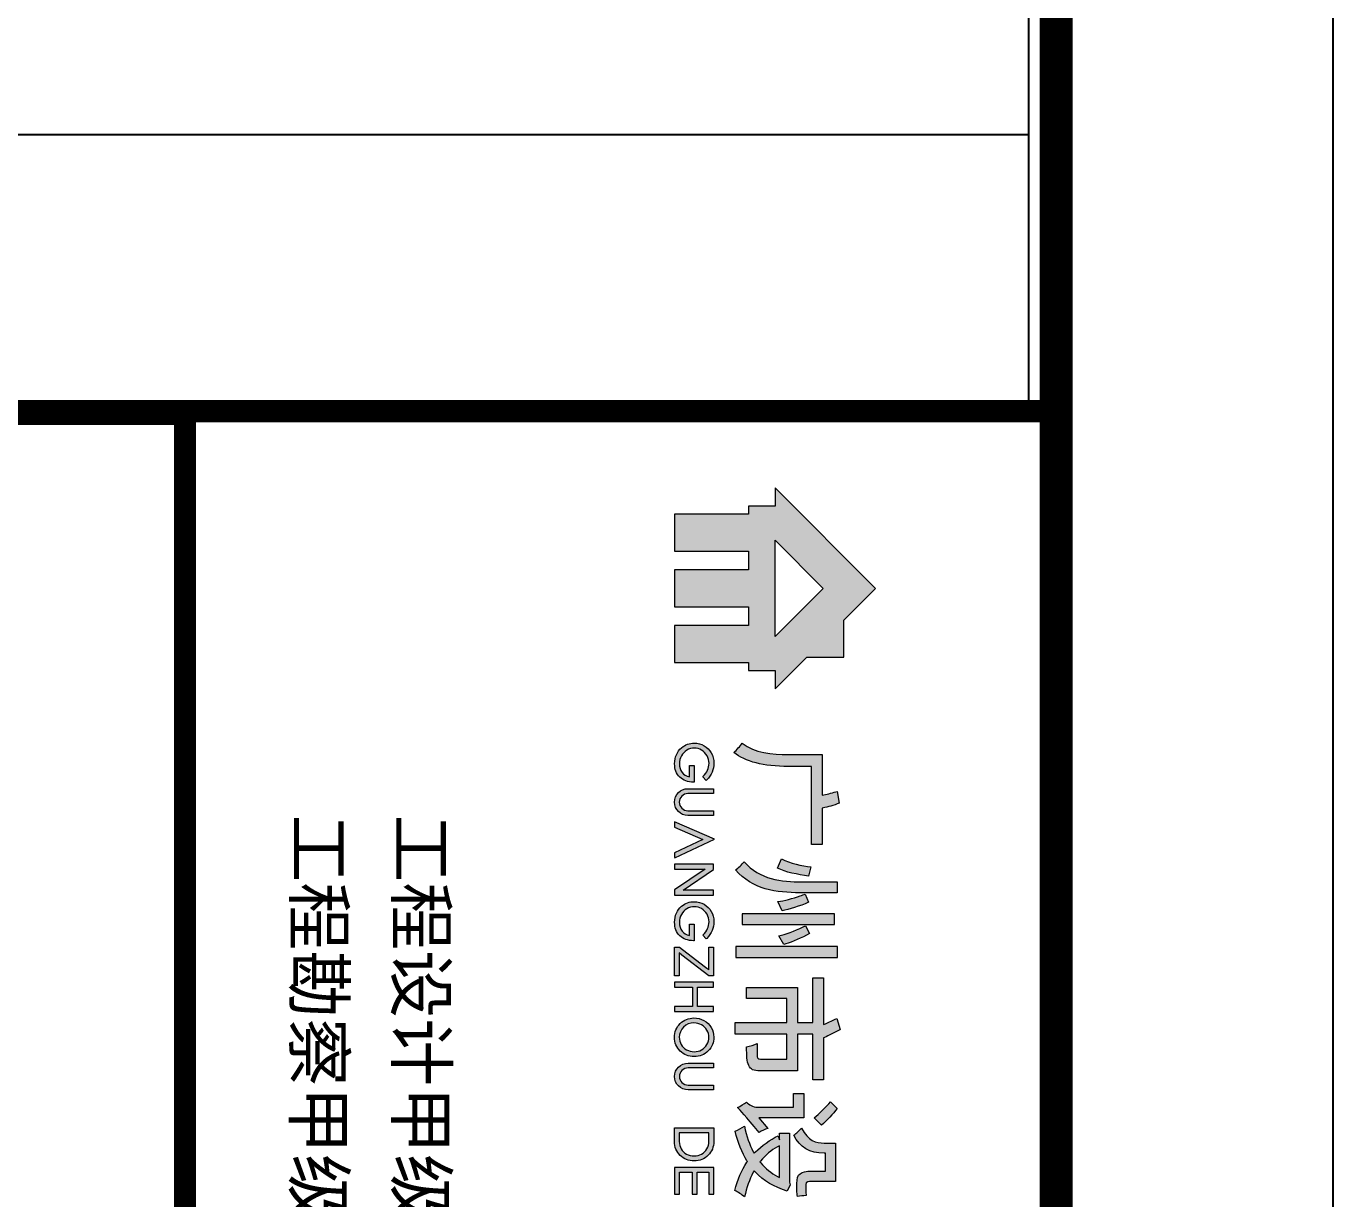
# Model space of a CAD drawing. Header units: millimetres. Extents: x 12351878 to 12381578, y 696206 to 738256.
# Drawn here: x 12379216 to 12381578, y 698533 to 700652 of the extents above; entities that cross this region are included whole.
import ezdxf

# ---------------------------------------------------------------- set-up
doc = ezdxf.new("R2010")
doc.units = ezdxf.units.MM
doc.header["$LTSCALE"] = 1000
for name, color, linetype in [('_U+56FE_U+5C42 1', 7, 'Continuous'), ('A-ANNO-TTLB', 7, 'Continuous'), ('TITEXT', 7, 'Continuous'), ('TITLIN', 7, 'Continuous'), ('图框层', 3, 'Continuous')]:
    doc.layers.add(name, color=color, linetype=linetype)
doc.styles.add('TITXV', font='', dxfattribs={"width": 0.7})
doc.styles.get('TITXV').set_extended_font_data('SimSun')

# ---------------------------------------------------------------- blocks, each defined once
blk = doc.blocks.new('asdgfdfssh')
blk.add_line((0, 500), (9550, 500))
blk.add_lwpolyline([(0, 37050), (9550, 37050), (9550, 0), (0, 0)], close=True)
blk = doc.blocks.new('asdfgafglogo2021h')
at = {"layer": '_U+56FE_U+5C42 1', "true_color": 0xd7000f}
h = blk.add_hatch(color=12, dxfattribs=at)
h.paths.add_polyline_path([(393429.7, -17635.6), (393496.6, -17635.6), (393381.8, -17520.8), (393381.8, -17386.9), (393247.9, -17386.9), (393133.1, -17272.1), (392769.5, -17635.6), (392836.5, -17635.6), (392836.5, -17731.3), (392865.2, -17731.3), (392865.2, -17999.2), (392999.2, -17999.2), (392999.2, -17731.3), (393066.1, -17731.3), (393066.1, -17999.2), (393200.1, -17999.2), (393200.1, -17731.3), (393267, -17731.3), (393267, -17999.2), (393401, -17999.2), (393401, -17731.3), (393429.7, -17731.3)])
h.paths.add_polyline_path([(393307.2, -17635.6), (392959, -17635.6), (393133.1, -17461.5)])
at = {"layer": '_U+56FE_U+5C42 1'}
h = blk.add_hatch(color=256, dxfattribs=at)
h.dxf.hatch_style = 2
edge = h.paths.add_edge_path()
edge.add_spline(control_points=[(393726.1, -17784.3), (393717.4, -17774.6), (393702.8, -17761.5), (393692.5, -17754.1), (393728.3, -17709.1), (393733.3, -17647.1), (393733.3, -17586.6), (393733.3, -17586.6), (393733.3, -17464.7), (393733.3, -17464.7), (393733.3, -17464.7), (393881, -17464.7), (393881, -17464.7), (393881, -17464.7), (393879.7, -17459), (393879.7, -17459), (393876.3, -17443.3), (393871.5, -17425.6), (393866.8, -17410.7), (393866.8, -17410.7), (393909.8, -17403.2), (393909.8, -17403.2), (393917.1, -17422.6), (393923.4, -17446.2), (393926.8, -17461), (393926.8, -17461), (393927.7, -17464.7), (393927.7, -17464.7), (393927.7, -17464.7), (394058.3, -17464.7), (394058.3, -17464.7), (394058.3, -17464.7), (394058.3, -17503.3), (394058.3, -17503.3), (394058.3, -17503.3), (393776.9, -17503.3), (393776.9, -17503.3), (393776.9, -17503.3), (393776.9, -17587.5), (393776.9, -17587.5), (393776.9, -17677.3), (393759.8, -17743.4), (393726.1, -17784.3)], knot_values=[0, 0, 0, 0, 1, 1, 1, 2, 2, 2, 3, 3, 3, 4, 4, 4, 5, 5, 5, 6, 6, 6, 7, 7, 7, 8, 8, 8, 9, 9, 9, 10, 10, 10, 11, 11, 11, 12, 12, 12, 13, 13, 13, 14, 14, 14, 14], degree=3, periodic=0)
h = blk.add_hatch(color=256, dxfattribs=at)
h.dxf.hatch_style = 2
edge = h.paths.add_edge_path()
edge.add_spline(control_points=[(394233.7, -17411.3), (394233.7, -17411.3), (394194.3, -17411.3), (394194.3, -17411.3), (394194.3, -17411.3), (394194.3, -17537.4), (394194.3, -17537.4), (394194.3, -17613.2), (394185.3, -17690.9), (394121.6, -17747.1), (394131.1, -17755.4), (394143.2, -17768.1), (394150.8, -17778.7), (394221.8, -17717), (394232.9, -17630.4), (394233.6, -17545.3), (394233.6, -17545.3), (394233.7, -17411.3), (394233.7, -17411.3)], knot_values=[0, 0, 0, 0, 1, 1, 1, 2, 2, 2, 3, 3, 3, 4, 4, 4, 5, 5, 5, 6, 6, 6, 6], degree=3, periodic=0)
h = blk.add_hatch(color=256, dxfattribs=at)
h.dxf.hatch_style = 2
h.paths.add_polyline_path([(394347.9, -17521.8), (394347.9, -17520), (394347.9, -17520), (394347.9, -17420.4), (394309.3, -17420.4), (394309.3, -17754.1), (394347.9, -17754.1)])
h = blk.add_hatch(color=256, dxfattribs=at)
h.dxf.hatch_style = 2
h.paths.add_polyline_path([(394427.7, -17409.6), (394427.7, -17776.8), (394467.5, -17776.8), (394467.5, -17409.6)])
h = blk.add_hatch(color=256, dxfattribs=at)
h.dxf.hatch_style = 2
edge = h.paths.add_edge_path()
edge.add_spline(control_points=[(394702, -17779.3), (394702, -17779.3), (394702, -17593.1), (394702, -17593.1), (394702, -17593.1), (394616, -17593.1), (394616, -17593.1), (394616, -17593.1), (394616, -17738.3), (394616, -17738.3), (394616, -17738.3), (394575.8, -17738.3), (394575.8, -17738.3), (394575.8, -17738.3), (394575.8, -17554.5), (394575.8, -17554.5), (394575.8, -17554.5), (394702, -17554.5), (394702, -17554.5), (394702, -17554.5), (394702, -17498.8), (394702, -17498.8), (394702, -17498.8), (394541, -17498.8), (394541, -17498.8), (394541, -17498.8), (394541, -17460.1), (394541, -17460.1), (394541, -17460.1), (394709.3, -17460.1), (394709.3, -17460.1), (394709.3, -17460.1), (394706.6, -17453.6), (394706.6, -17453.6), (394701.1, -17440.4), (394694.3, -17425.5), (394687.8, -17412.8), (394687.8, -17412.8), (394727.7, -17400.2), (394727.7, -17400.2), (394727.7, -17400.2), (394728.2, -17401.2), (394728.2, -17401.2), (394738, -17419.3), (394750.2, -17441.7), (394756.7, -17457.3), (394756.7, -17457.3), (394757.9, -17460.1), (394757.9, -17460.1), (394757.9, -17460.1), (394909, -17460.1), (394909, -17460.1), (394909, -17460.1), (394909, -17498.8), (394909, -17498.8), (394909, -17498.8), (394743.9, -17498.8), (394743.9, -17498.8), (394743.9, -17498.8), (394743.9, -17554.5), (394743.9, -17554.5), (394743.9, -17554.5), (394877.1, -17554.5), (394877.1, -17554.5), (394877.1, -17554.5), (394877.1, -17689.3), (394877.1, -17689.3), (394877.1, -17713.5), (394872, -17724.3), (394857.7, -17730.5), (394842.5, -17737.5), (394821.1, -17738.3), (394790.7, -17738.3), (394788.3, -17725.9), (394783, -17711.1), (394777.9, -17699.8), (394788.7, -17700.2), (394799.7, -17700.4), (394808.2, -17700.4), (394814.5, -17700.4), (394819.4, -17700.3), (394821.8, -17700.2), (394821.8, -17700.2), (394821.8, -17700.2), (394821.8, -17700.2), (394827.9, -17700.2), (394835.2, -17698.8), (394835.2, -17688.4), (394835.2, -17688.4), (394835.2, -17593.1), (394835.2, -17593.1), (394835.2, -17593.1), (394743.9, -17593.1), (394743.9, -17593.1), (394743.9, -17593.1), (394743.9, -17779.3), (394743.9, -17779.3), (394743.9, -17779.3), (394702, -17779.3), (394702, -17779.3)], knot_values=[0, 0, 0, 0, 1, 1, 1, 2, 2, 2, 3, 3, 3, 4, 4, 4, 5, 5, 5, 6, 6, 6, 7, 7, 7, 8, 8, 8, 9, 9, 9, 10, 10, 10, 11, 11, 11, 12, 12, 12, 13, 13, 13, 14, 14, 14, 15, 15, 15, 16, 16, 16, 17, 17, 17, 18, 18, 18, 19, 19, 19, 20, 20, 20, 21, 21, 21, 22, 22, 22, 23, 23, 23, 24, 24, 24, 25, 25, 25, 26, 26, 26, 27, 27, 27, 28, 28, 28, 29, 29, 29, 30, 30, 30, 31, 31, 31, 32, 32, 32, 33, 33, 33, 33], degree=3, periodic=0)
h = blk.add_hatch(color=256, dxfattribs=at)
h.dxf.hatch_style = 2
edge = h.paths.add_edge_path()
edge.add_spline(control_points=[(395309.2, -17781), (395269.4, -17771), (395236.2, -17756.7), (395207.6, -17737.1), (395207.6, -17737.1), (395205.1, -17735.4), (395205.1, -17735.4), (395205.1, -17735.4), (395202.5, -17737), (395202.5, -17737), (395172.8, -17755.2), (395137.4, -17769.2), (395094.5, -17779.7), (395090.5, -17769.6), (395083.8, -17756.1), (395077.2, -17745.9), (395113.3, -17738.7), (395143.4, -17728.3), (395169.2, -17714.1), (395169.2, -17714.1), (395174.7, -17711.1), (395174.7, -17711.1), (395174.7, -17711.1), (395170.2, -17706.6), (395170.2, -17706.6), (395148.3, -17684.7), (395125.3, -17651.4), (395111.5, -17624.4), (395111.5, -17624.4), (395126.8, -17619.6), (395126.8, -17619.6), (395126.8, -17619.6), (395101.7, -17619.6), (395101.7, -17619.6), (395101.7, -17619.6), (395101.7, -17583.1), (395101.7, -17583.1), (395101.7, -17583.1), (395279.1, -17583.1), (395279.1, -17583.1), (395279.1, -17583.1), (395288.5, -17580.9), (395288.5, -17580.9), (395288.5, -17580.9), (395311.5, -17592), (395311.5, -17592), (395297.4, -17638.6), (395274.2, -17677.1), (395242.8, -17706.5), (395242.8, -17706.5), (395238, -17711), (395238, -17711), (395238, -17711), (395243.7, -17714.1), (395243.7, -17714.1), (395269.7, -17728), (395299, -17738.4), (395332.9, -17745.6), (395324.2, -17755.8), (395314.9, -17769.6), (395309.2, -17781)], knot_values=[0, 0, 0, 0, 1, 1, 1, 2, 2, 2, 3, 3, 3, 4, 4, 4, 5, 5, 5, 6, 6, 6, 7, 7, 7, 8, 8, 8, 9, 9, 9, 10, 10, 10, 11, 11, 11, 12, 12, 12, 13, 13, 13, 14, 14, 14, 15, 15, 15, 16, 16, 16, 17, 17, 17, 18, 18, 18, 19, 19, 19, 20, 20, 20, 20], degree=3, periodic=0)
edge = h.paths.add_edge_path()
edge.add_spline(control_points=[(395151.6, -17626.5), (395163.6, -17648.9), (395181.5, -17670.1), (395203.3, -17687.6), (395203.3, -17687.6), (395206.3, -17690), (395206.3, -17690), (395206.3, -17690), (395209.3, -17687.5), (395209.3, -17687.5), (395229.9, -17670), (395246.5, -17649.4), (395258.8, -17626.5), (395258.8, -17626.5), (395262.5, -17619.6), (395262.5, -17619.6), (395262.5, -17619.6), (395147.9, -17619.6), (395147.9, -17619.6), (395147.9, -17619.6), (395151.6, -17626.5), (395151.6, -17626.5)], knot_values=[0, 0, 0, 0, 1, 1, 1, 2, 2, 2, 3, 3, 3, 4, 4, 4, 5, 5, 5, 6, 6, 6, 7, 7, 7, 7], degree=3, periodic=0)
edge = h.paths.add_edge_path()
edge.add_spline(control_points=[(395009.5, -17771.3), (395004.7, -17760.9), (394996.6, -17747.9), (394989.8, -17739.2), (394999.5, -17730.6), (395008.6, -17716.1), (395008.6, -17698), (395008.6, -17698), (395008.6, -17569.1), (395008.6, -17569.1), (395008.6, -17569.1), (394959.3, -17569.1), (394959.3, -17569.1), (394959.3, -17569.1), (394959.3, -17531.3), (394959.3, -17531.3), (394959.3, -17531.3), (395046.8, -17531.3), (395046.8, -17531.3), (395046.8, -17531.3), (395046.8, -17693.6), (395046.8, -17693.6), (395046.8, -17693.6), (395084.8, -17661.3), (395084.8, -17661.3), (395088.6, -17671.8), (395094.3, -17684.5), (395099.5, -17692.9), (395039.1, -17744.1), (395019, -17761.2), (395009.5, -17771.3)], knot_values=[0, 0, 0, 0, 1, 1, 1, 2, 2, 2, 3, 3, 3, 4, 4, 4, 5, 5, 5, 6, 6, 6, 7, 7, 7, 8, 8, 8, 9, 9, 9, 10, 10, 10, 10], degree=3, periodic=0)
edge = h.paths.add_edge_path()
edge.add_spline(control_points=[(395109.4, -17567.8), (395103.3, -17559.4), (395092.3, -17547.1), (395083.8, -17539.4), (395131.3, -17516.7), (395138.1, -17486.7), (395138.1, -17457.5), (395138.1, -17457.5), (395138.1, -17417.5), (395138.1, -17417.5), (395138.1, -17417.5), (395276.9, -17417.5), (395276.9, -17417.5), (395276.9, -17417.5), (395276.9, -17503), (395276.9, -17503), (395276.9, -17512.7), (395276.9, -17524.7), (395288.2, -17524.7), (395288.2, -17524.7), (395309.7, -17524.7), (395309.7, -17524.7), (395315, -17524.7), (395322.3, -17524), (395328.1, -17522.9), (395328.1, -17522.9), (395328.1, -17523.3), (395328.1, -17523.3), (395328.8, -17533.5), (395329.5, -17545.3), (395330.9, -17554.5), (395324.8, -17556), (395316.6, -17556.3), (395310.5, -17556.3), (395310.5, -17556.3), (395284, -17556.3), (395284, -17556.3), (395249.1, -17556.3), (395239.5, -17544.7), (395239.5, -17502.6), (395239.5, -17502.6), (395239.5, -17453.6), (395239.5, -17453.6), (395239.5, -17453.6), (395174.6, -17453.6), (395174.6, -17453.6), (395174.6, -17453.6), (395174.6, -17458.3), (395174.6, -17458.3), (395174.6, -17510.5), (395153.3, -17546.1), (395109.4, -17567.8)], knot_values=[0, 0, 0, 0, 1, 1, 1, 2, 2, 2, 3, 3, 3, 4, 4, 4, 5, 5, 5, 6, 6, 6, 7, 7, 7, 8, 8, 8, 9, 9, 9, 10, 10, 10, 11, 11, 11, 12, 12, 12, 13, 13, 13, 14, 14, 14, 15, 15, 15, 16, 16, 16, 17, 17, 17, 17], degree=3, periodic=0)
edge = h.paths.add_edge_path()
edge.add_spline(control_points=[(395046.5, -17494.2), (395032.6, -17476.4), (395008.2, -17452.1), (394988.8, -17434.6), (394988.8, -17434.6), (395013.6, -17410.9), (395013.6, -17410.9), (395031.2, -17425.6), (395058.9, -17449.7), (395073.3, -17467.1), (395073.3, -17467.1), (395046.5, -17494.2), (395046.5, -17494.2)], knot_values=[0, 0, 0, 0, 1, 1, 1, 2, 2, 2, 3, 3, 3, 4, 4, 4, 4], degree=3, periodic=0)
h = blk.add_hatch(color=256, dxfattribs=at)
h.dxf.hatch_style = 2
edge = h.paths.add_edge_path()
edge.add_spline(control_points=[(394173.1, -17514.4), (394173.1, -17514.4), (394140.1, -17506), (394140.1, -17506), (394135.5, -17538.6), (394126.8, -17581.3), (394110.9, -17612.4), (394110.9, -17612.4), (394144.7, -17626.2), (394144.7, -17626.2), (394158.9, -17597.7), (394167, -17554.3), (394173.1, -17514.4)], knot_values=[0, 0, 0, 0, 1, 1, 1, 2, 2, 2, 3, 3, 3, 4, 4, 4, 4], degree=3, periodic=0)
h = blk.add_hatch(color=256, dxfattribs=at)
h.dxf.hatch_style = 2
edge = h.paths.add_edge_path()
edge.add_spline(control_points=[(394238.5, -17526.3), (394240.3, -17531.7), (394242.5, -17538.6), (394244.3, -17544.4), (394253.9, -17572.3), (394261.9, -17602.8), (394265.4, -17625.2), (394265.4, -17625.2), (394298.2, -17610), (394298.2, -17610), (394293.8, -17584.9), (394281.7, -17546.7), (394267.8, -17514.1), (394267.8, -17514.1), (394238.5, -17526.3), (394238.5, -17526.3)], knot_values=[0, 0, 0, 0, 1, 1, 1, 2, 2, 2, 3, 3, 3, 4, 4, 4, 5, 5, 5, 5], degree=3, periodic=0)
h = blk.add_hatch(color=256, dxfattribs=at)
h.dxf.hatch_style = 2
edge = h.paths.add_edge_path()
edge.add_spline(control_points=[(394418.5, -17597.1), (394418.5, -17597.1), (394418.5, -17597.1), (394418.5, -17597.1), (394410.9, -17573), (394396, -17539), (394380.9, -17511.3), (394380.9, -17511.3), (394352.9, -17525.1), (394352.9, -17525.1), (394352.9, -17525.1), (394356.8, -17534.5), (394356.8, -17534.5), (394356.8, -17534.5), (394356.9, -17534.5), (394356.9, -17534.5), (394371.3, -17565.1), (394383.7, -17598.2), (394389.4, -17621.3), (394389.4, -17621.3), (394420.8, -17604), (394420.8, -17604), (394420.1, -17602), (394419.3, -17599.7), (394418.5, -17597.1)], knot_values=[0, 0, 0, 0, 1, 1, 1, 2, 2, 2, 3, 3, 3, 4, 4, 4, 5, 5, 5, 6, 6, 6, 7, 7, 7, 8, 8, 8, 8], degree=3, periodic=0)
h = blk.add_hatch(color=256, dxfattribs=at)
h.dxf.hatch_style = 2
h.paths.add_polyline_path([(393976.6, -17999.1), (393995.8, -17999.1), (394040.3, -17896.7), (394088.6, -17999.1), (394104.1, -17999.1), (394104.9, -17998.9), (394107.5, -17997.7), (394039.6, -17853.9)])
h = blk.add_hatch(color=256, dxfattribs=at)
h.dxf.hatch_style = 2
edge = h.paths.add_edge_path()
edge.add_spline(control_points=[(393773.8, -17945.3), (393773.8, -17945.3), (393814.3, -17945.3), (393814.3, -17945.3), (393812.3, -17956.1), (393807, -17964.8), (393798.7, -17971.3), (393790.1, -17978.1), (393779.5, -17981.5), (393767.3, -17981.5), (393756.9, -17981.5), (393747.2, -17979.1), (393738.5, -17974.2), (393730, -17969.5), (393723.1, -17962.9), (393718.1, -17954.5), (393712.9, -17946.1), (393710.5, -17937.2), (393710.5, -17927.3), (393710.5, -17918.2), (393712.9, -17909.4), (393717.7, -17901.1), (393722.4, -17892.9), (393729.3, -17886.3), (393738.1, -17881.4), (393746.7, -17876.7), (393755.9, -17874.3), (393765.5, -17874.3), (393782.5, -17874.3), (393798.2, -17881.4), (393812.3, -17895.5), (393812.3, -17895.5), (393813.9, -17897.1), (393813.9, -17897.1), (393813.9, -17897.1), (393827.1, -17884.2), (393827.1, -17884.2), (393827.1, -17884.2), (393825.4, -17882.5), (393825.4, -17882.5), (393807.7, -17865.3), (393787.4, -17856.6), (393765.1, -17856.6), (393751.3, -17856.6), (393738.8, -17859.8), (393727.9, -17866), (393717, -17872.1), (393708.2, -17880.8), (393701.9, -17891.8), (393695.7, -17902.8), (393692.5, -17914.9), (393692.5, -17927.6), (393692.5, -17944.8), (393698, -17960.1), (393709, -17973.2), (393723.2, -17990.1), (393742.7, -17998.7), (393767, -17998.7), (393787.3, -17998.7), (393803.6, -17992.5), (393815.5, -17980.1), (393827.4, -17967.8), (393833.5, -17951.1), (393833.7, -17930.3), (393833.7, -17930.3), (393833.7, -17928), (393833.7, -17928), (393833.7, -17928), (393773.8, -17928), (393773.8, -17928), (393773.8, -17928), (393773.8, -17945.3), (393773.8, -17945.3)], knot_values=[0, 0, 0, 0, 1, 1, 1, 2, 2, 2, 3, 3, 3, 4, 4, 4, 5, 5, 5, 6, 6, 6, 7, 7, 7, 8, 8, 8, 9, 9, 9, 10, 10, 10, 11, 11, 11, 12, 12, 12, 13, 13, 13, 14, 14, 14, 15, 15, 15, 16, 16, 16, 17, 17, 17, 18, 18, 18, 19, 19, 19, 20, 20, 20, 21, 21, 21, 22, 22, 22, 23, 23, 23, 24, 24, 24, 24], degree=3, periodic=0)
h = blk.add_hatch(color=256, dxfattribs=at)
h.dxf.hatch_style = 2
edge = h.paths.add_edge_path()
edge.add_spline(control_points=[(393936.7, -17950.7), (393936.7, -17967.8), (393922.8, -17981.6), (393905.8, -17981.6), (393888.7, -17981.6), (393874.8, -17967.8), (393874.8, -17950.7), (393874.8, -17950.7), (393874.8, -17857.8), (393874.8, -17857.8), (393874.8, -17857.8), (393857.2, -17857.8), (393857.2, -17857.8), (393857.2, -17857.8), (393857.2, -17950.7), (393857.2, -17950.7), (393857.2, -17977.5), (393879, -17999.3), (393905.8, -17999.3), (393932.5, -17999.3), (393954.3, -17977.5), (393954.3, -17950.7), (393954.3, -17950.7), (393954.3, -17857.8), (393954.3, -17857.8), (393954.3, -17857.8), (393936.7, -17857.8), (393936.7, -17857.8), (393936.7, -17857.8), (393936.7, -17950.7), (393936.7, -17950.7)], knot_values=[0, 0, 0, 0, 1, 1, 1, 2, 2, 2, 3, 3, 3, 4, 4, 4, 5, 5, 5, 6, 6, 6, 7, 7, 7, 8, 8, 8, 9, 9, 9, 10, 10, 10, 10], degree=3, periodic=0)
h = blk.add_hatch(color=256, dxfattribs=at)
h.dxf.hatch_style = 2
h.paths.add_polyline_path([(394224, -17968.3), (394149.5, -17857.8), (394130.2, -17857.8), (394130.2, -17998.6), (394148.3, -17998.6), (394148.3, -17888.1), (394222.8, -17998.6), (394242.1, -17998.6), (394242.1, -17857.8), (394224, -17857.8)])
h = blk.add_hatch(color=256, dxfattribs=at)
h.dxf.hatch_style = 2
edge = h.paths.add_edge_path()
edge.add_spline(control_points=[(394346.9, -17945.3), (394346.9, -17945.3), (394387.4, -17945.3), (394387.4, -17945.3), (394385.4, -17956.1), (394380.1, -17964.8), (394371.8, -17971.3), (394363.2, -17978.1), (394352.6, -17981.5), (394340.4, -17981.5), (394330, -17981.5), (394320.3, -17979.1), (394311.5, -17974.2), (394303, -17969.5), (394296.2, -17962.9), (394291.1, -17954.5), (394286, -17946.1), (394283.6, -17937.2), (394283.6, -17927.3), (394283.6, -17918.1), (394286, -17909.3), (394290.7, -17901.1), (394295.5, -17892.9), (394302.4, -17886.3), (394311.2, -17881.4), (394319.7, -17876.7), (394329, -17874.3), (394338.6, -17874.3), (394355.6, -17874.3), (394371.3, -17881.4), (394385.4, -17895.5), (394385.4, -17895.5), (394387, -17897.1), (394387, -17897.1), (394387, -17897.1), (394400.2, -17884.2), (394400.2, -17884.2), (394400.2, -17884.2), (394398.4, -17882.5), (394398.4, -17882.5), (394380.7, -17865.3), (394360.4, -17856.6), (394338.1, -17856.6), (394324.4, -17856.6), (394311.9, -17859.8), (394301, -17866), (394290.1, -17872.1), (394281.3, -17880.8), (394275, -17891.8), (394268.7, -17902.8), (394265.6, -17914.9), (394265.6, -17927.6), (394265.6, -17944.8), (394271.1, -17960.1), (394282, -17973.2), (394296.2, -17990.1), (394315.7, -17998.7), (394340.1, -17998.7), (394360.3, -17998.7), (394376.6, -17992.5), (394388.6, -17980.1), (394400.5, -17967.8), (394406.6, -17951.1), (394406.7, -17930.3), (394406.7, -17930.3), (394406.8, -17928), (394406.8, -17928), (394406.8, -17928), (394346.9, -17928), (394346.9, -17928), (394346.9, -17928), (394346.9, -17945.3), (394346.9, -17945.3)], knot_values=[0, 0, 0, 0, 1, 1, 1, 2, 2, 2, 3, 3, 3, 4, 4, 4, 5, 5, 5, 6, 6, 6, 7, 7, 7, 8, 8, 8, 9, 9, 9, 10, 10, 10, 11, 11, 11, 12, 12, 12, 13, 13, 13, 14, 14, 14, 15, 15, 15, 16, 16, 16, 17, 17, 17, 18, 18, 18, 19, 19, 19, 20, 20, 20, 21, 21, 21, 22, 22, 22, 23, 23, 23, 24, 24, 24, 24], degree=3, periodic=0)
h = blk.add_hatch(color=256, dxfattribs=at)
h.dxf.hatch_style = 2
edge = h.paths.add_edge_path()
edge.add_spline(control_points=[(394430, -17874.5), (394430, -17874.5), (394512, -17874.5), (394512, -17874.5), (394507.8, -17879), (394503.2, -17884.7), (394498.2, -17891.2), (394498.2, -17891.2), (394430, -17981.3), (394430, -17981.3), (394430, -17981.3), (394430, -17998.6), (394430, -17998.6), (394430, -17998.6), (394533.5, -17998.6), (394533.5, -17998.6), (394533.5, -17998.6), (394533.5, -17981.9), (394533.5, -17981.9), (394533.5, -17981.9), (394450.6, -17981.9), (394450.6, -17981.9), (394450.6, -17981.9), (394458.7, -17972.1), (394458.7, -17972.1), (394458.7, -17972.1), (394533.5, -17874.4), (394533.5, -17874.4), (394533.5, -17874.4), (394533.5, -17857.8), (394533.5, -17857.8), (394533.5, -17857.8), (394430, -17857.8), (394430, -17857.8), (394430, -17857.8), (394430, -17874.5), (394430, -17874.5)], knot_values=[0, 0, 0, 0, 1, 1, 1, 2, 2, 2, 3, 3, 3, 4, 4, 4, 5, 5, 5, 6, 6, 6, 7, 7, 7, 8, 8, 8, 9, 9, 9, 10, 10, 10, 11, 11, 11, 12, 12, 12, 12], degree=3, periodic=0)
h = blk.add_hatch(color=256, dxfattribs=at)
h.dxf.hatch_style = 2
h.paths.add_polyline_path([(394644.9, -17915.5), (394574.6, -17915.5), (394574.6, -17857.8), (394556.9, -17857.8), (394556.9, -17998.7), (394574.6, -17998.7), (394574.6, -17933.5), (394644.9, -17933.5), (394644.9, -17998.7), (394662.5, -17998.7), (394662.5, -17857.8), (394644.9, -17857.8)])
h = blk.add_hatch(color=256, dxfattribs=at)
h.dxf.hatch_style = 2
edge = h.paths.add_edge_path()
edge.add_spline(control_points=[(394754.9, -17856.9), (394742.6, -17856.9), (394731, -17860.1), (394720.4, -17866.4), (394709.7, -17872.8), (394701.2, -17881.6), (394695.1, -17892.7), (394689.1, -17903.7), (394686, -17915.8), (394686, -17928.6), (394686, -17948.4), (394692.8, -17965.3), (394706.3, -17978.7), (394719.8, -17992.2), (394736.5, -17999.1), (394755.9, -17999.1), (394775.4, -17999.1), (394792, -17992.2), (394805.4, -17978.5), (394818.7, -17964.8), (394825.5, -17947.8), (394825.5, -17928), (394825.5, -17907.8), (394818.6, -17890.7), (394805, -17877.1), (394791.6, -17863.7), (394774.7, -17856.9), (394754.9, -17856.9)], knot_values=[0, 0, 0, 0, 1, 1, 1, 2, 2, 2, 3, 3, 3, 4, 4, 4, 5, 5, 5, 6, 6, 6, 7, 7, 7, 8, 8, 8, 9, 9, 9, 9], degree=3, periodic=0)
edge = h.paths.add_edge_path()
edge.add_spline(control_points=[(394800.9, -17955.4), (394796.3, -17963.6), (394789.9, -17970.1), (394781.9, -17974.7), (394773.9, -17979.3), (394765, -17981.6), (394755.5, -17981.6), (394741.1, -17981.6), (394728.7, -17976.5), (394718.8, -17966.2), (394708.9, -17956), (394703.9, -17943.3), (394703.9, -17928.6), (394703.9, -17918.6), (394706.2, -17909.4), (394710.7, -17901.2), (394715.3, -17893), (394721.5, -17886.6), (394729.7, -17881.7), (394737.7, -17877), (394746.4, -17874.5), (394755.5, -17874.5), (394764.8, -17874.5), (394773.6, -17877), (394781.8, -17881.7), (394799.2, -17892), (394807.7, -17907.1), (394807.7, -17928), (394807.7, -17937.9), (394805.4, -17947.1), (394800.9, -17955.4)], knot_values=[0, 0, 0, 0, 1, 1, 1, 2, 2, 2, 3, 3, 3, 4, 4, 4, 5, 5, 5, 6, 6, 6, 7, 7, 7, 8, 8, 8, 9, 9, 9, 10, 10, 10, 10], degree=3, periodic=0)
h = blk.add_hatch(color=256, dxfattribs=at)
h.dxf.hatch_style = 2
edge = h.paths.add_edge_path()
edge.add_spline(control_points=[(394928.4, -17949.8), (394928.4, -17967.2), (394914.5, -17981.3), (394897.5, -17981.3), (394880.4, -17981.3), (394866.5, -17967.2), (394866.5, -17949.8), (394866.5, -17949.8), (394866.5, -17858.2), (394866.5, -17858.2), (394866.5, -17858.2), (394848.9, -17858.2), (394848.9, -17858.2), (394848.9, -17858.2), (394848.9, -17949.8), (394848.9, -17949.8), (394848.9, -17977), (394870.7, -17999.1), (394897.5, -17999.1), (394924.2, -17999.1), (394946, -17977), (394946, -17949.8), (394946, -17949.8), (394946, -17858.2), (394946, -17858.2), (394946, -17858.2), (394928.4, -17858.2), (394928.4, -17858.2), (394928.4, -17858.2), (394928.4, -17949.8), (394928.4, -17949.8)], knot_values=[0, 0, 0, 0, 1, 1, 1, 2, 2, 2, 3, 3, 3, 4, 4, 4, 5, 5, 5, 6, 6, 6, 7, 7, 7, 8, 8, 8, 9, 9, 9, 10, 10, 10, 10], degree=3, periodic=0)
h = blk.add_hatch(color=256, dxfattribs=at)
h.dxf.hatch_style = 2
edge = h.paths.add_edge_path()
edge.add_spline(control_points=[(395132.7, -17857), (395132.7, -17857), (395083, -17857), (395083, -17857), (395083, -17857), (395083, -17999.1), (395083, -17999.1), (395083, -17999.1), (395132.4, -17999.1), (395132.4, -17999.1), (395132.4, -17999.1), (395132.9, -17999.1), (395132.9, -17999.1), (395152.4, -17999.1), (395169, -17992.2), (395182.4, -17978.5), (395195.7, -17964.8), (395202.5, -17947.8), (395202.5, -17928), (395202.5, -17907.8), (395195.6, -17890.7), (395182, -17877.1), (395168.8, -17864), (395152.2, -17857.2), (395132.7, -17857)], knot_values=[0, 0, 0, 0, 1, 1, 1, 2, 2, 2, 3, 3, 3, 4, 4, 4, 5, 5, 5, 6, 6, 6, 7, 7, 7, 8, 8, 8, 8], degree=3, periodic=0)
edge = h.paths.add_edge_path()
edge.add_spline(control_points=[(395177.8, -17955.4), (395173.3, -17963.6), (395166.9, -17970), (395158.9, -17974.6), (395150.9, -17979.3), (395142.1, -17981.6), (395132.7, -17981.6), (395132.7, -17981.6), (395100.5, -17981.6), (395100.5, -17981.6), (395100.5, -17981.6), (395100.5, -17874.5), (395100.5, -17874.5), (395100.5, -17874.5), (395130.4, -17874.5), (395130.4, -17874.5), (395130.4, -17874.5), (395130.4, -17874.6), (395130.4, -17874.6), (395130.4, -17874.6), (395132.7, -17874.6), (395132.7, -17874.6), (395141.8, -17874.6), (395150.6, -17877), (395158.8, -17881.7), (395176.2, -17892), (395184.7, -17907.1), (395184.7, -17928), (395184.7, -17937.9), (395182.4, -17947.2), (395177.8, -17955.4)], knot_values=[0, 0, 0, 0, 1, 1, 1, 2, 2, 2, 3, 3, 3, 4, 4, 4, 5, 5, 5, 6, 6, 6, 7, 7, 7, 8, 8, 8, 9, 9, 9, 10, 10, 10, 10], degree=3, periodic=0)
h = blk.add_hatch(color=256, dxfattribs=at)
h.dxf.hatch_style = 2
h.paths.add_polyline_path([(395226.1, -17999.1), (395323.1, -17999.1), (395323.1, -17981.2), (395243.7, -17981.2), (395243.7, -17935.1), (395323.1, -17935.1), (395323.1, -17917.2), (395243.7, -17917.2), (395243.7, -17874.8), (395323.1, -17874.8), (395323.1, -17856.9), (395226.1, -17856.9)])
at = {"layer": '_U+56FE_U+5C42 1', "lineweight": 0}
for p, q in [((394347.9, -17420.4), (394309.3, -17420.4)), ((394309.3, -17420.4), (394309.3, -17754.1)), ((394347.9, -17520), (394347.9, -17420.4)), ((394347.9, -17521.8), (394347.9, -17520)), ((394347.9, -17520), (394347.9, -17520)), ((394347.9, -17754.1), (394347.9, -17521.8)), ((394309.3, -17754.1), (394347.9, -17754.1))]:
    blk.add_line(p, q, dxfattribs=at)
for points in [[(393429.7, -17635.6), (393496.6, -17635.6), (393381.8, -17520.8), (393381.8, -17386.9), (393247.9, -17386.9), (393133.1, -17272.1), (392769.5, -17635.6), (392836.5, -17635.6), (392836.5, -17731.3), (392865.2, -17731.3), (392865.2, -17999.2), (392999.2, -17999.2), (392999.2, -17731.3), (393066.1, -17731.3), (393066.1, -17999.2), (393200.1, -17999.2), (393200.1, -17731.3), (393267, -17731.3), (393267, -17999.2), (393401, -17999.2), (393401, -17731.3), (393429.7, -17731.3), (393429.7, -17635.6)], [(394427.7, -17409.6), (394427.7, -17776.8), (394467.5, -17776.8), (394467.5, -17409.6), (394427.7, -17409.6)], [(393307.2, -17635.6), (392959, -17635.6), (393133.1, -17461.5), (393307.2, -17635.6)], [(393976.6, -17999.1), (393995.8, -17999.1), (394040.3, -17896.7), (394088.6, -17999.1), (394104.1, -17999.1), (394104.9, -17998.9), (394107.5, -17997.7), (394039.6, -17853.9), (393976.6, -17999.1)], [(394224, -17968.3), (394149.5, -17857.8), (394130.2, -17857.8), (394130.2, -17998.6), (394148.3, -17998.6), (394148.3, -17888.1), (394222.8, -17998.6), (394242.1, -17998.6), (394242.1, -17857.8), (394224, -17857.8), (394224, -17968.3)], [(394644.9, -17915.5), (394574.6, -17915.5), (394574.6, -17857.8), (394556.9, -17857.8), (394556.9, -17998.7), (394574.6, -17998.7), (394574.6, -17933.5), (394644.9, -17933.5), (394644.9, -17998.7), (394662.5, -17998.7), (394662.5, -17857.8), (394644.9, -17857.8), (394644.9, -17915.5)], [(395226.1, -17999.1), (395323.1, -17999.1), (395323.1, -17981.2), (395243.7, -17981.2), (395243.7, -17935.1), (395323.1, -17935.1), (395323.1, -17917.2), (395243.7, -17917.2), (395243.7, -17874.8), (395323.1, -17874.8), (395323.1, -17856.9), (395226.1, -17856.9), (395226.1, -17999.1)]]:
    blk.add_lwpolyline(points, dxfattribs=at)
for points in [[(393866.8, -17410.7), (393866.8, -17410.7), (393909.8, -17403.2), (393909.8, -17403.2)], [(393879.7, -17459), (393876.3, -17443.3), (393871.5, -17425.6), (393866.8, -17410.7)], [(393909.8, -17403.2), (393917.1, -17422.6), (393923.4, -17446.2), (393926.8, -17461)], [(394687.8, -17412.8), (394687.8, -17412.8), (394727.7, -17400.2), (394727.7, -17400.2)], [(394706.6, -17453.6), (394701.1, -17440.4), (394694.3, -17425.5), (394687.8, -17412.8)], [(394727.7, -17400.2), (394727.7, -17400.2), (394728.2, -17401.2), (394728.2, -17401.2)], [(394728.2, -17401.2), (394738, -17419.3), (394750.2, -17441.7), (394756.7, -17457.3)], [(394988.8, -17434.6), (394988.8, -17434.6), (395013.6, -17410.9), (395013.6, -17410.9)], [(395013.6, -17410.9), (395031.2, -17425.6), (395058.9, -17449.7), (395073.3, -17467.1)], [(395138.1, -17457.5), (395138.1, -17457.5), (395138.1, -17417.5), (395138.1, -17417.5)], [(395138.1, -17417.5), (395138.1, -17417.5), (395276.9, -17417.5), (395276.9, -17417.5)], [(395276.9, -17417.5), (395276.9, -17417.5), (395276.9, -17503), (395276.9, -17503)], [(393733.3, -17586.6), (393733.3, -17586.6), (393733.3, -17464.7), (393733.3, -17464.7)], [(393733.3, -17464.7), (393733.3, -17464.7), (393881, -17464.7), (393881, -17464.7)], [(393881, -17464.7), (393881, -17464.7), (393879.7, -17459), (393879.7, -17459)], [(393926.8, -17461), (393926.8, -17461), (393927.7, -17464.7), (393927.7, -17464.7)], [(393927.7, -17464.7), (393927.7, -17464.7), (394058.3, -17464.7), (394058.3, -17464.7)], [(394058.3, -17464.7), (394058.3, -17464.7), (394058.3, -17503.3), (394058.3, -17503.3)], [(394541, -17498.8), (394541, -17498.8), (394541, -17460.1), (394541, -17460.1)], [(394541, -17460.1), (394541, -17460.1), (394709.3, -17460.1), (394709.3, -17460.1)], [(394709.3, -17460.1), (394709.3, -17460.1), (394706.6, -17453.6), (394706.6, -17453.6)], [(394756.7, -17457.3), (394756.7, -17457.3), (394757.9, -17460.1), (394757.9, -17460.1)], [(394757.9, -17460.1), (394757.9, -17460.1), (394909, -17460.1), (394909, -17460.1)], [(394909, -17460.1), (394909, -17460.1), (394909, -17498.8), (394909, -17498.8)], [(395046.5, -17494.2), (395032.6, -17476.4), (395008.2, -17452.1), (394988.8, -17434.6)], [(395073.3, -17467.1), (395073.3, -17467.1), (395046.5, -17494.2), (395046.5, -17494.2)], [(395083.8, -17539.4), (395131.3, -17516.7), (395138.1, -17486.7), (395138.1, -17457.5)], [(395174.6, -17458.3), (395174.6, -17510.5), (395153.3, -17546.1), (395109.4, -17567.8)], [(395239.5, -17453.6), (395239.5, -17453.6), (395174.6, -17453.6), (395174.6, -17453.6)], [(395174.6, -17453.6), (395174.6, -17453.6), (395174.6, -17458.3), (395174.6, -17458.3)], [(395239.5, -17502.6), (395239.5, -17502.6), (395239.5, -17453.6), (395239.5, -17453.6)], [(394058.3, -17503.3), (394058.3, -17503.3), (393776.9, -17503.3), (393776.9, -17503.3)], [(393776.9, -17503.3), (393776.9, -17503.3), (393776.9, -17587.5), (393776.9, -17587.5)], [(394702, -17498.8), (394702, -17498.8), (394541, -17498.8), (394541, -17498.8)], [(394702, -17554.5), (394702, -17554.5), (394702, -17498.8), (394702, -17498.8)], [(394909, -17498.8), (394909, -17498.8), (394743.9, -17498.8), (394743.9, -17498.8)], [(394743.9, -17498.8), (394743.9, -17498.8), (394743.9, -17554.5), (394743.9, -17554.5)], [(395284, -17556.3), (395249.1, -17556.3), (395239.5, -17544.7), (395239.5, -17502.6)], [(395276.9, -17503), (395276.9, -17512.7), (395276.9, -17524.7), (395288.2, -17524.7)], [(395309.7, -17524.7), (395315, -17524.7), (395322.3, -17524), (395328.1, -17522.9)], [(395328.1, -17522.9), (395328.1, -17522.9), (395328.1, -17523.3), (395328.1, -17523.3)], [(395328.1, -17523.3), (395328.8, -17533.5), (395329.5, -17545.3), (395330.9, -17554.5)], [(394575.8, -17738.3), (394575.8, -17738.3), (394575.8, -17554.5), (394575.8, -17554.5)], [(394575.8, -17554.5), (394575.8, -17554.5), (394702, -17554.5), (394702, -17554.5)], [(394743.9, -17554.5), (394743.9, -17554.5), (394877.1, -17554.5), (394877.1, -17554.5)], [(394877.1, -17554.5), (394877.1, -17554.5), (394877.1, -17689.3), (394877.1, -17689.3)], [(394959.3, -17569.1), (394959.3, -17569.1), (394959.3, -17531.3), (394959.3, -17531.3)], [(394959.3, -17531.3), (394959.3, -17531.3), (395046.8, -17531.3), (395046.8, -17531.3)], [(395008.6, -17569.1), (395008.6, -17569.1), (394959.3, -17569.1), (394959.3, -17569.1)], [(395008.6, -17698), (395008.6, -17698), (395008.6, -17569.1), (395008.6, -17569.1)], [(395046.8, -17531.3), (395046.8, -17531.3), (395046.8, -17693.6), (395046.8, -17693.6)], [(395109.4, -17567.8), (395103.3, -17559.4), (395092.3, -17547.1), (395083.8, -17539.4)], [(395310.5, -17556.3), (395310.5, -17556.3), (395284, -17556.3), (395284, -17556.3)], [(395288.2, -17524.7), (395288.2, -17524.7), (395309.7, -17524.7), (395309.7, -17524.7)], [(395330.9, -17554.5), (395324.8, -17556), (395316.6, -17556.3), (395310.5, -17556.3)], [(393692.5, -17754.1), (393728.3, -17709.1), (393733.3, -17647.1), (393733.3, -17586.6)], [(393776.9, -17587.5), (393776.9, -17677.3), (393759.8, -17743.4), (393726.1, -17784.3)], [(394702, -17593.1), (394702, -17593.1), (394616, -17593.1), (394616, -17593.1)], [(394616, -17593.1), (394616, -17593.1), (394616, -17738.3), (394616, -17738.3)], [(394702, -17779.3), (394702, -17779.3), (394702, -17593.1), (394702, -17593.1)], [(394835.2, -17593.1), (394835.2, -17593.1), (394743.9, -17593.1), (394743.9, -17593.1)], [(394743.9, -17593.1), (394743.9, -17593.1), (394743.9, -17779.3), (394743.9, -17779.3)], [(394835.2, -17688.4), (394835.2, -17688.4), (394835.2, -17593.1), (394835.2, -17593.1)], [(395101.7, -17619.6), (395101.7, -17619.6), (395101.7, -17583.1), (395101.7, -17583.1)], [(395101.7, -17583.1), (395101.7, -17583.1), (395279.1, -17583.1), (395279.1, -17583.1)], [(395311.5, -17592), (395297.4, -17638.6), (395274.2, -17677.1), (395242.8, -17706.5)], [(395279.1, -17583.1), (395279.1, -17583.1), (395288.5, -17580.9), (395288.5, -17580.9)], [(395288.5, -17580.9), (395288.5, -17580.9), (395311.5, -17592), (395311.5, -17592)], [(395046.8, -17693.6), (395046.8, -17693.6), (395084.8, -17661.3), (395084.8, -17661.3)], [(395084.8, -17661.3), (395088.6, -17671.8), (395094.3, -17684.5), (395099.5, -17692.9)], [(395126.8, -17619.6), (395126.8, -17619.6), (395101.7, -17619.6), (395101.7, -17619.6)], [(395111.5, -17624.4), (395111.5, -17624.4), (395126.8, -17619.6), (395126.8, -17619.6)], [(395170.2, -17706.6), (395148.3, -17684.7), (395125.3, -17651.4), (395111.5, -17624.4)], [(395262.5, -17619.6), (395262.5, -17619.6), (395147.9, -17619.6), (395147.9, -17619.6)], [(395147.9, -17619.6), (395147.9, -17619.6), (395151.6, -17626.5), (395151.6, -17626.5)], [(395151.6, -17626.5), (395163.6, -17648.9), (395181.5, -17670.1), (395203.3, -17687.6)], [(395209.3, -17687.5), (395229.9, -17670), (395246.5, -17649.4), (395258.8, -17626.5)], [(395258.8, -17626.5), (395258.8, -17626.5), (395262.5, -17619.6), (395262.5, -17619.6)], [(394790.7, -17738.3), (394788.3, -17725.9), (394783, -17711.1), (394777.9, -17699.8)], [(394877.1, -17689.3), (394877.1, -17713.5), (394872, -17724.3), (394857.7, -17730.5)], [(394989.8, -17739.2), (394999.5, -17730.6), (395008.6, -17716.1), (395008.6, -17698)], [(395099.5, -17692.9), (395039.1, -17744.1), (395019, -17761.2), (395009.5, -17771.3)], [(395169.2, -17714.1), (395169.2, -17714.1), (395174.7, -17711.1), (395174.7, -17711.1)], [(395174.7, -17711.1), (395174.7, -17711.1), (395170.2, -17706.6), (395170.2, -17706.6)], [(395203.3, -17687.6), (395203.3, -17687.6), (395206.3, -17690), (395206.3, -17690)], [(395206.3, -17690), (395206.3, -17690), (395209.3, -17687.5), (395209.3, -17687.5)], [(395242.8, -17706.5), (395242.8, -17706.5), (395238, -17711), (395238, -17711)], [(395238, -17711), (395238, -17711), (395243.7, -17714.1), (395243.7, -17714.1)], [(393726.1, -17784.3), (393717.4, -17774.6), (393702.8, -17761.5), (393692.5, -17754.1)], [(394616, -17738.3), (394616, -17738.3), (394575.8, -17738.3), (394575.8, -17738.3)], [(394857.7, -17730.5), (394842.5, -17737.5), (394821.1, -17738.3), (394790.7, -17738.3)], [(395009.5, -17771.3), (395004.7, -17760.9), (394996.6, -17747.9), (394989.8, -17739.2)], [(395077.2, -17745.9), (395113.3, -17738.7), (395143.4, -17728.3), (395169.2, -17714.1)], [(395094.5, -17779.7), (395090.5, -17769.6), (395083.8, -17756.1), (395077.2, -17745.9)], [(395202.5, -17737), (395172.8, -17755.2), (395137.4, -17769.2), (395094.5, -17779.7)], [(395205.1, -17735.4), (395205.1, -17735.4), (395202.5, -17737), (395202.5, -17737)], [(395207.6, -17737.1), (395207.6, -17737.1), (395205.1, -17735.4), (395205.1, -17735.4)], [(395309.2, -17781), (395269.4, -17771), (395236.2, -17756.7), (395207.6, -17737.1)], [(395243.7, -17714.1), (395269.7, -17728), (395299, -17738.4), (395332.9, -17745.6)], [(395332.9, -17745.6), (395324.2, -17755.8), (395314.9, -17769.6), (395309.2, -17781)], [(394743.9, -17779.3), (394743.9, -17779.3), (394702, -17779.3), (394702, -17779.3)]]:
    blk.add_open_spline(points, degree=3, dxfattribs=at)
for points, knots in [([(394233.7, -17411.3), (394233.7, -17411.3), (394194.3, -17411.3), (394194.3, -17411.3), (394194.3, -17411.3), (394194.3, -17537.4), (394194.3, -17537.4), (394194.3, -17613.2), (394185.3, -17690.9), (394121.6, -17747.1), (394131.1, -17755.4), (394143.2, -17768.1), (394150.8, -17778.7), (394221.8, -17717), (394232.9, -17630.4), (394233.6, -17545.3), (394233.6, -17545.3), (394233.7, -17411.3), (394233.7, -17411.3)], [0, 0, 0, 0, 1, 1, 1, 2, 2, 2, 3, 3, 3, 4, 4, 4, 5, 5, 5, 6, 6, 6, 6]), ([(394173.1, -17514.4), (394173.1, -17514.4), (394140.1, -17506), (394140.1, -17506), (394135.5, -17538.6), (394126.8, -17581.3), (394110.9, -17612.4), (394110.9, -17612.4), (394144.7, -17626.2), (394144.7, -17626.2), (394158.9, -17597.7), (394167, -17554.3), (394173.1, -17514.4)], [0, 0, 0, 0, 1, 1, 1, 2, 2, 2, 3, 3, 3, 4, 4, 4, 4]), ([(394238.5, -17526.3), (394240.3, -17531.7), (394242.5, -17538.6), (394244.3, -17544.4), (394253.9, -17572.3), (394261.9, -17602.8), (394265.4, -17625.2), (394265.4, -17625.2), (394298.2, -17610), (394298.2, -17610), (394293.8, -17584.9), (394281.7, -17546.7), (394267.8, -17514.1), (394267.8, -17514.1), (394238.5, -17526.3), (394238.5, -17526.3)], [0, 0, 0, 0, 1, 1, 1, 2, 2, 2, 3, 3, 3, 4, 4, 4, 5, 5, 5, 5]), ([(394418.5, -17597.1), (394418.5, -17597.1), (394418.5, -17597.1), (394418.5, -17597.1), (394410.9, -17573), (394396, -17539), (394380.9, -17511.3), (394380.9, -17511.3), (394352.9, -17525.1), (394352.9, -17525.1), (394352.9, -17525.1), (394356.8, -17534.5), (394356.8, -17534.5), (394356.8, -17534.5), (394356.9, -17534.5), (394356.9, -17534.5), (394371.3, -17565.1), (394383.7, -17598.2), (394389.4, -17621.3), (394389.4, -17621.3), (394420.8, -17604), (394420.8, -17604), (394420.1, -17602), (394419.3, -17599.7), (394418.5, -17597.1)], [0, 0, 0, 0, 1, 1, 1, 2, 2, 2, 3, 3, 3, 4, 4, 4, 5, 5, 5, 6, 6, 6, 7, 7, 7, 8, 8, 8, 8]), ([(394777.9, -17699.8), (394788.7, -17700.2), (394799.7, -17700.4), (394808.2, -17700.4), (394814.5, -17700.4), (394819.4, -17700.3), (394821.8, -17700.2)], [25, 25, 25, 25, 26, 26, 26, 27, 27, 27, 27]), ([(394821.8, -17700.2), (394821.8, -17700.2), (394821.8, -17700.2), (394821.8, -17700.2), (394827.9, -17700.2), (394835.2, -17698.8), (394835.2, -17688.4)], [27, 27, 27, 27, 28, 28, 28, 29, 29, 29, 29]), ([(393773.8, -17945.3), (393773.8, -17945.3), (393814.3, -17945.3), (393814.3, -17945.3), (393812.3, -17956.1), (393807, -17964.8), (393798.7, -17971.3), (393790.1, -17978.1), (393779.5, -17981.5), (393767.3, -17981.5), (393756.9, -17981.5), (393747.2, -17979.1), (393738.5, -17974.2), (393730, -17969.5), (393723.1, -17962.9), (393718.1, -17954.5), (393712.9, -17946.1), (393710.5, -17937.2), (393710.5, -17927.3), (393710.5, -17918.2), (393712.9, -17909.4), (393717.7, -17901.1), (393722.4, -17892.9), (393729.3, -17886.3), (393738.1, -17881.4), (393746.7, -17876.7), (393755.9, -17874.3), (393765.5, -17874.3), (393782.5, -17874.3), (393798.2, -17881.4), (393812.3, -17895.5), (393812.3, -17895.5), (393813.9, -17897.1), (393813.9, -17897.1), (393813.9, -17897.1), (393827.1, -17884.2), (393827.1, -17884.2), (393827.1, -17884.2), (393825.4, -17882.5), (393825.4, -17882.5), (393807.7, -17865.3), (393787.4, -17856.6), (393765.1, -17856.6), (393751.3, -17856.6), (393738.8, -17859.8), (393727.9, -17866), (393717, -17872.1), (393708.2, -17880.8), (393701.9, -17891.8), (393695.7, -17902.8), (393692.5, -17914.9), (393692.5, -17927.6), (393692.5, -17944.8), (393698, -17960.1), (393709, -17973.2), (393723.2, -17990.1), (393742.7, -17998.7), (393767, -17998.7), (393787.3, -17998.7), (393803.6, -17992.5), (393815.5, -17980.1), (393827.4, -17967.8), (393833.5, -17951.1), (393833.7, -17930.3), (393833.7, -17930.3), (393833.7, -17928), (393833.7, -17928), (393833.7, -17928), (393773.8, -17928), (393773.8, -17928), (393773.8, -17928), (393773.8, -17945.3), (393773.8, -17945.3)], [0, 0, 0, 0, 1, 1, 1, 2, 2, 2, 3, 3, 3, 4, 4, 4, 5, 5, 5, 6, 6, 6, 7, 7, 7, 8, 8, 8, 9, 9, 9, 10, 10, 10, 11, 11, 11, 12, 12, 12, 13, 13, 13, 14, 14, 14, 15, 15, 15, 16, 16, 16, 17, 17, 17, 18, 18, 18, 19, 19, 19, 20, 20, 20, 21, 21, 21, 22, 22, 22, 23, 23, 23, 24, 24, 24, 24]), ([(393936.7, -17950.7), (393936.7, -17967.8), (393922.8, -17981.6), (393905.8, -17981.6), (393888.7, -17981.6), (393874.8, -17967.8), (393874.8, -17950.7), (393874.8, -17950.7), (393874.8, -17857.8), (393874.8, -17857.8), (393874.8, -17857.8), (393857.2, -17857.8), (393857.2, -17857.8), (393857.2, -17857.8), (393857.2, -17950.7), (393857.2, -17950.7), (393857.2, -17977.5), (393879, -17999.3), (393905.8, -17999.3), (393932.5, -17999.3), (393954.3, -17977.5), (393954.3, -17950.7), (393954.3, -17950.7), (393954.3, -17857.8), (393954.3, -17857.8), (393954.3, -17857.8), (393936.7, -17857.8), (393936.7, -17857.8), (393936.7, -17857.8), (393936.7, -17950.7), (393936.7, -17950.7)], [0, 0, 0, 0, 1, 1, 1, 2, 2, 2, 3, 3, 3, 4, 4, 4, 5, 5, 5, 6, 6, 6, 7, 7, 7, 8, 8, 8, 9, 9, 9, 10, 10, 10, 10]), ([(394346.9, -17945.3), (394346.9, -17945.3), (394387.4, -17945.3), (394387.4, -17945.3), (394385.4, -17956.1), (394380.1, -17964.8), (394371.8, -17971.3), (394363.2, -17978.1), (394352.6, -17981.5), (394340.4, -17981.5), (394330, -17981.5), (394320.3, -17979.1), (394311.5, -17974.2), (394303, -17969.5), (394296.2, -17962.9), (394291.1, -17954.5), (394286, -17946.1), (394283.6, -17937.2), (394283.6, -17927.3), (394283.6, -17918.1), (394286, -17909.3), (394290.7, -17901.1), (394295.5, -17892.9), (394302.4, -17886.3), (394311.2, -17881.4), (394319.7, -17876.7), (394329, -17874.3), (394338.6, -17874.3), (394355.6, -17874.3), (394371.3, -17881.4), (394385.4, -17895.5), (394385.4, -17895.5), (394387, -17897.1), (394387, -17897.1), (394387, -17897.1), (394400.2, -17884.2), (394400.2, -17884.2), (394400.2, -17884.2), (394398.4, -17882.5), (394398.4, -17882.5), (394380.7, -17865.3), (394360.4, -17856.6), (394338.1, -17856.6), (394324.4, -17856.6), (394311.9, -17859.8), (394301, -17866), (394290.1, -17872.1), (394281.3, -17880.8), (394275, -17891.8), (394268.7, -17902.8), (394265.6, -17914.9), (394265.6, -17927.6), (394265.6, -17944.8), (394271.1, -17960.1), (394282, -17973.2), (394296.2, -17990.1), (394315.7, -17998.7), (394340.1, -17998.7), (394360.3, -17998.7), (394376.6, -17992.5), (394388.6, -17980.1), (394400.5, -17967.8), (394406.6, -17951.1), (394406.7, -17930.3), (394406.7, -17930.3), (394406.8, -17928), (394406.8, -17928), (394406.8, -17928), (394346.9, -17928), (394346.9, -17928), (394346.9, -17928), (394346.9, -17945.3), (394346.9, -17945.3)], [0, 0, 0, 0, 1, 1, 1, 2, 2, 2, 3, 3, 3, 4, 4, 4, 5, 5, 5, 6, 6, 6, 7, 7, 7, 8, 8, 8, 9, 9, 9, 10, 10, 10, 11, 11, 11, 12, 12, 12, 13, 13, 13, 14, 14, 14, 15, 15, 15, 16, 16, 16, 17, 17, 17, 18, 18, 18, 19, 19, 19, 20, 20, 20, 21, 21, 21, 22, 22, 22, 23, 23, 23, 24, 24, 24, 24]), ([(394430, -17874.5), (394430, -17874.5), (394512, -17874.5), (394512, -17874.5), (394507.8, -17879), (394503.2, -17884.7), (394498.2, -17891.2), (394498.2, -17891.2), (394430, -17981.3), (394430, -17981.3), (394430, -17981.3), (394430, -17998.6), (394430, -17998.6), (394430, -17998.6), (394533.5, -17998.6), (394533.5, -17998.6), (394533.5, -17998.6), (394533.5, -17981.9), (394533.5, -17981.9), (394533.5, -17981.9), (394450.6, -17981.9), (394450.6, -17981.9), (394450.6, -17981.9), (394458.7, -17972.1), (394458.7, -17972.1), (394458.7, -17972.1), (394533.5, -17874.4), (394533.5, -17874.4), (394533.5, -17874.4), (394533.5, -17857.8), (394533.5, -17857.8), (394533.5, -17857.8), (394430, -17857.8), (394430, -17857.8), (394430, -17857.8), (394430, -17874.5), (394430, -17874.5)], [0, 0, 0, 0, 1, 1, 1, 2, 2, 2, 3, 3, 3, 4, 4, 4, 5, 5, 5, 6, 6, 6, 7, 7, 7, 8, 8, 8, 9, 9, 9, 10, 10, 10, 11, 11, 11, 12, 12, 12, 12]), ([(394754.9, -17856.9), (394742.6, -17856.9), (394731, -17860.1), (394720.4, -17866.4), (394709.7, -17872.8), (394701.2, -17881.6), (394695.1, -17892.7), (394689.1, -17903.7), (394686, -17915.8), (394686, -17928.6), (394686, -17948.4), (394692.8, -17965.3), (394706.3, -17978.7), (394719.8, -17992.2), (394736.5, -17999.1), (394755.9, -17999.1), (394775.4, -17999.1), (394792, -17992.2), (394805.4, -17978.5), (394818.7, -17964.8), (394825.5, -17947.8), (394825.5, -17928), (394825.5, -17907.8), (394818.6, -17890.7), (394805, -17877.1), (394791.6, -17863.7), (394774.7, -17856.9), (394754.9, -17856.9)], [0, 0, 0, 0, 1, 1, 1, 2, 2, 2, 3, 3, 3, 4, 4, 4, 5, 5, 5, 6, 6, 6, 7, 7, 7, 8, 8, 8, 9, 9, 9, 9]), ([(394800.9, -17955.4), (394796.3, -17963.6), (394789.9, -17970.1), (394781.9, -17974.7), (394773.9, -17979.3), (394765, -17981.6), (394755.5, -17981.6), (394741.1, -17981.6), (394728.7, -17976.5), (394718.8, -17966.2), (394708.9, -17956), (394703.9, -17943.3), (394703.9, -17928.6), (394703.9, -17918.6), (394706.2, -17909.4), (394710.7, -17901.2), (394715.3, -17893), (394721.5, -17886.6), (394729.7, -17881.7), (394737.7, -17877), (394746.4, -17874.5), (394755.5, -17874.5), (394764.8, -17874.5), (394773.6, -17877), (394781.8, -17881.7), (394799.2, -17892), (394807.7, -17907.1), (394807.7, -17928), (394807.7, -17937.9), (394805.4, -17947.1), (394800.9, -17955.4)], [0, 0, 0, 0, 1, 1, 1, 2, 2, 2, 3, 3, 3, 4, 4, 4, 5, 5, 5, 6, 6, 6, 7, 7, 7, 8, 8, 8, 9, 9, 9, 10, 10, 10, 10]), ([(394928.4, -17949.8), (394928.4, -17967.2), (394914.5, -17981.3), (394897.5, -17981.3), (394880.4, -17981.3), (394866.5, -17967.2), (394866.5, -17949.8), (394866.5, -17949.8), (394866.5, -17858.2), (394866.5, -17858.2), (394866.5, -17858.2), (394848.9, -17858.2), (394848.9, -17858.2), (394848.9, -17858.2), (394848.9, -17949.8), (394848.9, -17949.8), (394848.9, -17977), (394870.7, -17999.1), (394897.5, -17999.1), (394924.2, -17999.1), (394946, -17977), (394946, -17949.8), (394946, -17949.8), (394946, -17858.2), (394946, -17858.2), (394946, -17858.2), (394928.4, -17858.2), (394928.4, -17858.2), (394928.4, -17858.2), (394928.4, -17949.8), (394928.4, -17949.8)], [0, 0, 0, 0, 1, 1, 1, 2, 2, 2, 3, 3, 3, 4, 4, 4, 5, 5, 5, 6, 6, 6, 7, 7, 7, 8, 8, 8, 9, 9, 9, 10, 10, 10, 10]), ([(395132.7, -17857), (395132.7, -17857), (395083, -17857), (395083, -17857), (395083, -17857), (395083, -17999.1), (395083, -17999.1), (395083, -17999.1), (395132.4, -17999.1), (395132.4, -17999.1), (395132.4, -17999.1), (395132.9, -17999.1), (395132.9, -17999.1), (395152.4, -17999.1), (395169, -17992.2), (395182.4, -17978.5), (395195.7, -17964.8), (395202.5, -17947.8), (395202.5, -17928), (395202.5, -17907.8), (395195.6, -17890.7), (395182, -17877.1), (395168.8, -17864), (395152.2, -17857.2), (395132.7, -17857)], [0, 0, 0, 0, 1, 1, 1, 2, 2, 2, 3, 3, 3, 4, 4, 4, 5, 5, 5, 6, 6, 6, 7, 7, 7, 8, 8, 8, 8]), ([(395177.8, -17955.4), (395173.3, -17963.6), (395166.9, -17970), (395158.9, -17974.6), (395150.9, -17979.3), (395142.1, -17981.6), (395132.7, -17981.6), (395132.7, -17981.6), (395100.5, -17981.6), (395100.5, -17981.6), (395100.5, -17981.6), (395100.5, -17874.5), (395100.5, -17874.5), (395100.5, -17874.5), (395130.4, -17874.5), (395130.4, -17874.5), (395130.4, -17874.5), (395130.4, -17874.6), (395130.4, -17874.6), (395130.4, -17874.6), (395132.7, -17874.6), (395132.7, -17874.6), (395141.8, -17874.6), (395150.6, -17877), (395158.8, -17881.7), (395176.2, -17892), (395184.7, -17907.1), (395184.7, -17928), (395184.7, -17937.9), (395182.4, -17947.2), (395177.8, -17955.4)], [0, 0, 0, 0, 1, 1, 1, 2, 2, 2, 3, 3, 3, 4, 4, 4, 5, 5, 5, 6, 6, 6, 7, 7, 7, 8, 8, 8, 9, 9, 9, 10, 10, 10, 10])]:
    blk.add_open_spline(points, degree=3, knots=knots, dxfattribs=at)
at = {"layer": 'TITLIN', "const_width": 80}
for points in [[(392492.5, -16619.2), (392492.5, -19768.5)], [(392492.5, -19768.5), (398992.5, -19768.5)]]:
    blk.add_lwpolyline(points, dxfattribs=at)
at = {"layer": 'TITEXT', "style": 'TITXV'}
for s, p in [('工程设计甲级资质证书编号：A244007378', (393950, -19004.1)), ('工程勘察甲级资质证书编号：B244007378', (393950, -19373.8))]:
    blk.add_text(s, height=180, dxfattribs=at).set_placement(p)
blk = doc.blocks.new('asdfgafg21GZ_LABEL3')
at = {"xscale": 0.01, "yscale": 0.01, "zscale": 0.01}
blk.add_blockref('asdfgafglogo2021h', (-3989.925, 166.192), dxfattribs=at)
blk = doc.blocks.new('asdfdfsdh')
at = {"const_width": 40}
for points in [[(27625.4, 3750), (11266.1, 3750)], [(27625.4, 3750), (27625.4, 500)], [(27625.4, 3750), (27625.4, 500)]]:
    blk.add_lwpolyline(points, dxfattribs=at)
at = {"layer": 'A-ANNO-TTLB'}
blk.add_lwpolyline([(0, 42050), (29700, 42050), (29700, 0), (0, 0)], close=True, dxfattribs=at)
for points, const_width in [([(500, 40800), (500, 500), (29200, 500), (29200, 40800)], 60), ([(27625.4, 3741.5), (27625.4, 491.5), (23600, 491.5), (23600, 3741.5)], 33.3)]:
    blk.add_lwpolyline(points, close=True, dxfattribs=dict(at, const_width=const_width))
at = {"layer": '图框层', "xscale": 50.00000001002963, "yscale": 50.00000001002963, "zscale": 50.00000001002963, "rotation": 270}
blk.add_blockref('asdfgafg21GZ_LABEL3', (29200, 500), dxfattribs=at)

msp = doc.modelspace()

# ---------------------------------------------------------------- block references
for name, p in [('asdfdfsdh', (12351877.5, 696206.4)), ('asdgfdfssh', (12371477.5, 699956.4))]:
    msp.add_blockref(name, p)

doc.saveas('drawing.dxf')
